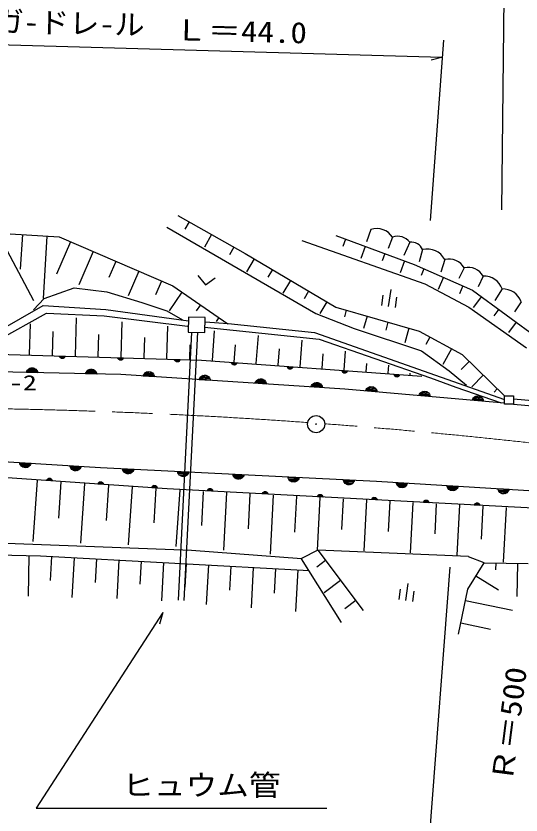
# Model space of a CAD drawing. Units: millimetres, scale not verified. Extents: x 40000 to 680000, y 20000 to 380000.
# Drawn here: x 334558 to 378445, y 263249 to 332666 of the extents above; entities that cross this region are included whole.
import ezdxf
from ezdxf.enums import TextEntityAlignment as Align

# ---------------------------------------------------------------- set-up
doc = ezdxf.new("R2010")
doc.units = ezdxf.units.MM
doc.header["$LTSCALE"] = 1000
doc.linetypes.add('CHAIN', pattern=[18.5, 12, -1.5, 3.5, -1.5])
doc.layers.add('M-BGD', color=7, linetype='Continuous', lineweight=25)
doc.layers.add('M-BMK', color=2, linetype='CHAIN', lineweight=13)
doc.layers.add('M-BMK-SRVR', color=3, linetype='Continuous')
doc.styles.add('ＭＳ ゴシック', font='')
doc.styles.get('ＭＳ ゴシック').set_extended_font_data('MS Gothic')

# ---------------------------------------------------------------- blocks, each defined once
blk = doc.blocks.new('BUHIN1')
at = {"color": 7, "linetype": 'Continuous', "lineweight": 25}
for radius in [746, 22.5]:
    blk.add_circle((0, 0), radius, dxfattribs=at)
blk = doc.blocks.new('BUHIN3')
at = {"color": 7, "linetype": 'Continuous', "lineweight": 25}
for p, q in [((-453, 598), (453, -598)), ((386, 485), (929, -233)), ((-571, -240), (-28, -957))]:
    blk.add_line(p, q, dxfattribs=at)
blk = doc.blocks.new('BUHIN5')
at = {"color": 7, "linetype": 'Continuous', "lineweight": 25}
blk.add_lwpolyline([(-813, -169), (213, -281), (383, 737)], dxfattribs=at)
blk = doc.blocks.new('BUHIN16')
at = {"color": 7, "linetype": 'Continuous', "lineweight": 25}
for p, q in [((397, 268), (-315, -361)), ((-255, -392), (420, 204)), ((433, 133), (-183, -412)), ((-108, -429), (437, 53)), ((434, -34), (-20, -434)), ((110, -404), (389, -157))]:
    blk.add_line(p, q, dxfattribs=at)
blk.add_lwpolyline([(375, 331), (421, 218), (442, 107), (442, -40), (399, -158), (336, -263), (220, -366), (107, -416), (-15, -444), (-161, -426), (-271, -392), (-375, -331)], close=True, dxfattribs=at)
blk = doc.blocks.new('BUHIN17')
at = {"color": 7, "linetype": 'Continuous', "lineweight": 25}
for p, q in [((394, 273), (-310, -366)), ((-249, -395), (417, 210)), ((431, 138), (-178, -414)), ((-102, -430), (436, 58)), ((434, -28), (-14, -435)), ((115, -402), (391, -152))]:
    blk.add_line(p, q, dxfattribs=at)
blk.add_lwpolyline([(370, 336), (418, 224), (441, 113), (443, -34), (401, -152), (340, -259), (225, -363), (113, -414), (-9, -444), (-155, -428), (-265, -396), (-370, -336)], close=True, dxfattribs=at)
blk = doc.blocks.new('BUHIN18')
at = {"color": 7, "linetype": 'Continuous', "lineweight": 25}
for p, q in [((396, 269), (-313, -362)), ((-253, -392), (419, 206)), ((433, 134), (-182, -413)), ((-107, -429), (437, 54)), ((434, -32), (-18, -435)), ((111, -403), (389, -156))]:
    blk.add_line(p, q, dxfattribs=at)
blk.add_lwpolyline([(374, 332), (420, 220), (442, 109), (442, -38), (400, -156), (337, -262), (221, -365), (109, -415), (-14, -444), (-159, -426), (-269, -393), (-374, -332)], close=True, dxfattribs=at)
blk = doc.blocks.new('BUHIN23')
at = {"color": 7, "linetype": 'Continuous', "lineweight": 25}
for p, q in [((55, 214), (-219, -25)), ((-217, 18), (11, 217)), ((-217, -65), (93, 206)), ((128, 195), (-210, -101)), ((-199, -133), (158, 180)), ((-54, 202), (-194, 79))]:
    blk.add_line(p, q, dxfattribs=at)
blk.add_lwpolyline([(-188, -165), (-211, -108), (-221, -53), (-221, 21), (-199, 80), (-167, 133), (-109, 184), (-53, 208), (9, 222), (82, 212), (136, 196), (188, 165)], close=True, dxfattribs=at)
blk = doc.blocks.new('BUHIN24')
at = {"color": 7, "linetype": 'Continuous', "lineweight": 25}
for p, q in [((52, 215), (-218, -28)), ((-217, 15), (8, 217)), ((-216, -68), (90, 207)), ((125, 197), (-209, -104)), ((-197, -136), (156, 182)), ((-57, 201), (-195, 77))]:
    blk.add_line(p, q, dxfattribs=at)
blk.add_lwpolyline([(-186, -167), (-209, -111), (-221, -56), (-221, 18), (-200, 77), (-169, 130), (-112, 182), (-56, 207), (5, 222), (78, 214), (133, 198), (186, 167)], close=True, dxfattribs=at)
blk = doc.blocks.new('BUHIN34')
at = {"color": 7, "linetype": 'Continuous', "lineweight": 25}
for p, q in [((118, 426), (-438, -42)), ((-436, -122), (193, 407)), ((-433, 44), (30, 434)), ((264, 385), (-425, -194)), ((-404, -258), (323, 354)), ((-100, 406), (-385, 166))]:
    blk.add_line(p, q, dxfattribs=at)
blk.add_lwpolyline([(-383, -322), (-426, -208), (-445, -96), (-441, 50), (-395, 167), (-330, 272), (-211, 371), (-97, 418), (26, 443), (171, 422), (280, 386), (383, 322)], close=True, dxfattribs=at)
blk = doc.blocks.new('BUHIN35')
at = {"color": 7, "linetype": 'Continuous', "lineweight": 25}
for p, q in [((109, 429), (-437, -52)), ((-434, 35), (20, 434)), ((-433, -132), (184, 412)), ((255, 391), (-420, -204)), ((-398, -267), (315, 361)), ((-109, 404), (-389, 157))]:
    blk.add_line(p, q, dxfattribs=at)
blk.add_lwpolyline([(-375, -331), (-421, -218), (-442, -107), (-442, 40), (-399, 158), (-336, 264), (-219, 366), (-107, 416), (16, 444), (162, 426), (271, 392), (375, 331)], close=True, dxfattribs=at)
blk = doc.blocks.new('BUHIN36')
at = {"color": 7, "linetype": 'Continuous', "lineweight": 25}
for p, q in [((-435, 16), (2, 435)), ((90, 433), (-435, -71)), ((-427, -150), (166, 419)), ((238, 402), (-411, -221)), ((-126, 399), (-395, 141)), ((-386, -284), (299, 374))]:
    blk.add_line(p, q, dxfattribs=at)
blk.add_lwpolyline([(-361, -346), (-412, -236), (-438, -125), (-443, 22), (-406, 141), (-347, 249), (-235, 357), (-124, 411), (-3, 444), (143, 432), (254, 403), (361, 346)], close=True, dxfattribs=at)
blk = doc.blocks.new('BUHIN37')
at = {"color": 7, "linetype": 'Continuous', "lineweight": 25}
for p, q in [((200, 132), (-159, -179)), ((-129, -195), (211, 100)), ((217, 64), (-94, -205)), ((-56, -214), (219, 24)), ((217, -19), (-12, -217)), ((53, -202), (194, -80))]:
    blk.add_line(p, q, dxfattribs=at)
blk.add_lwpolyline([(189, 164), (212, 107), (222, 51), (221, -22), (199, -81), (167, -133), (108, -184), (51, -208), (-10, -222), (-83, -212), (-137, -195), (-189, -164)], close=True, dxfattribs=at)
blk = doc.blocks.new('BUHIN38')
at = {"color": 7, "linetype": 'Continuous', "lineweight": 25}
for p, q in [((194, 141), (-151, -186)), ((-121, -200), (206, 109)), ((214, 74), (-84, -209)), ((-47, -216), (218, 34)), ((217, -10), (-3, -217)), ((62, -200), (197, -72))]:
    blk.add_line(p, q, dxfattribs=at)
blk.add_lwpolyline([(182, 172), (207, 116), (219, 61), (222, -12), (202, -72), (172, -126), (116, -179), (61, -206), (0, -222), (-73, -215), (-128, -201), (-182, -172)], close=True, dxfattribs=at)

msp = doc.modelspace()

# ---------------------------------------------------------------- linework, layer by layer
at = {"layer": 'M-BGD'}
for p, q in [((377064, 343481), (376752, 315824)), ((371705, 330576), (370539, 314898)), ((325546, 330411), (371594, 329083)), ((371645, 329081), (370637, 328823)), ((348628, 315329), (354476, 312043)), ((349603, 314781), (349245, 314144)), ((347662, 314314), (360613, 306824)), ((365397, 314121), (365011, 313058)), ((333250, 313313), (336083, 307938)), ((334049, 313734), (338312, 313475)), ((335115, 313669), (334933, 310678)), ((337246, 313539), (336917, 308128)), ((338312, 313475), (348183, 309212)), ((351552, 313686), (350934, 312586)), ((359405, 313154), (370085, 309385)), ((362353, 313589), (369167, 311076)), ((363204, 313275), (362967, 312633)), ((367282, 313444), (366895, 312478)), ((339299, 313048), (338086, 310239)), ((353501, 312591), (353118, 311909)), ((364908, 312647), (364517, 311587)), ((368780, 313009), (368248, 311850)), ((369891, 312381), (369602, 311318)), ((341273, 312196), (340021, 309296)), ((354476, 312043), (362353, 307355)), ((366611, 312019), (366379, 311390)), ((343247, 311343), (342639, 309936)), ((355263, 311574), (354589, 310441)), ((368315, 311391), (367932, 310353)), ((369167, 311076), (374241, 308854)), ((371824, 311511), (371486, 310400)), ((345221, 310491), (344304, 308366)), ((356839, 310637), (356437, 309962)), ((370012, 310706), (369756, 310121)), ((373516, 310787), (373033, 309868)), ((347196, 309638), (346673, 308429)), ((358414, 309699), (357751, 308584)), ((371704, 309965), (371239, 308905)), ((375159, 310062), (374724, 309143)), ((337000, 308119), (339627, 309051)), ((339627, 309051), (342465, 308690)), ((348183, 309212), (352980, 305929)), ((370085, 309385), (373902, 307355)), ((373395, 309224), (373094, 308536)), ((376802, 308950), (376174, 307935)), ((342465, 308690), (345494, 307780)), ((348982, 308665), (347879, 307052)), ((359990, 308762), (359595, 308098)), ((374241, 308854), (380281, 304408)), ((374996, 308298), (374286, 307333)), ((336068, 307144), (337000, 308119)), ((345494, 307780), (347655, 307038)), ((350582, 307570), (350223, 307046)), ((361565, 307824), (360971, 306827)), ((378445, 307839), (377865, 306969)), ((327587, 302258), (336932, 307512)), ((328017, 301741), (337215, 306857)), ((336932, 307512), (342357, 307179)), ((337215, 306857), (342224, 306621)), ((342357, 307179), (349536, 306180)), ((347655, 307038), (349031, 306276)), ((360613, 306824), (363947, 305519)), ((362353, 307355), (369602, 305277)), ((363259, 307096), (363093, 306518)), ((373902, 307355), (378928, 303828)), ((376506, 307186), (376094, 306626)), ((339717, 303132), (339814, 306451)), ((342224, 306621), (349470, 305733)), ((349559, 306502), (349529, 305201)), ((351011, 306469), (349559, 306502)), ((350982, 305168), (351011, 306469)), ((352181, 306476), (351942, 306126)), ((365071, 306576), (364767, 305517)), ((335735, 303248), (335813, 305920)), ((343699, 303016), (343788, 306083)), ((347681, 302900), (347763, 305709)), ((350946, 305629), (360890, 304593)), ((351010, 306109), (352983, 305943)), ((352983, 305943), (360490, 305182)), ((363947, 305519), (369795, 303586)), ((366883, 306057), (366684, 305363)), ((368695, 305537), (368336, 304285)), ((378016, 306075), (377353, 305173)), ((337726, 303190), (337786, 305256)), ((341708, 303074), (341764, 304991)), ((349822, 305194), (348653, 281920)), ((350322, 305183), (349152, 281895)), ((349529, 305201), (350982, 305168)), ((351622, 302743), (351811, 305318)), ((355440, 302463), (355619, 304906)), ((360490, 305182), (377006, 299341)), ((369602, 305277), (373323, 303248)), ((370532, 304770), (370187, 304138)), ((345690, 302958), (345741, 304721)), ((349672, 302842), (349708, 304085)), ((353531, 302603), (353641, 304108)), ((359257, 302182), (359427, 304494)), ((360890, 304593), (370589, 301229)), ((357349, 302322), (357453, 303749)), ((363075, 301902), (363195, 303540)), ((369795, 303586), (372211, 301846)), ((372392, 303755), (371646, 302386)), ((330758, 303344), (350689, 302765)), ((350689, 302765), (369826, 301363)), ((361166, 302042), (361259, 303306)), ((377006, 299661), (373323, 303248)), ((364984, 301762), (365035, 302464)), ((366893, 301622), (366944, 302324)), ((373935, 302652), (373251, 301949)), ((343669, 301508), (328253, 301846)), ((363120, 300252), (343669, 301508)), ((368802, 301482), (368812, 301622)), ((372211, 301846), (373709, 300590)), ((375159, 301460), (374173, 300448)), ((370589, 301229), (372791, 300416)), ((377006, 299034), (363120, 300252)), ((372791, 300416), (376722, 299059)), ((376383, 300268), (376114, 299991)), ((377006, 299655), (377777, 299655)), ((377006, 298930), (377006, 299652)), ((377777, 299652), (377777, 298930)), ((377777, 299418), (389022, 298418)), ((377777, 298930), (377006, 298930)), ((377777, 298932), (389018, 297931)), ((328840, 294261), (341911, 293434)), ((347682, 291597), (325062, 293137)), ((341911, 293434), (365875, 292240)), ((336387, 292329), (336027, 287005)), ((338454, 292189), (338241, 289037)), ((340522, 292050), (340172, 286866)), ((342590, 291910), (342382, 288842)), ((344657, 291771), (344317, 286726)), ((346725, 291631), (346523, 288646)), ((382055, 289760), (347682, 291597)), ((365875, 292240), (383545, 291185)), ((348793, 291491), (348461, 286586)), ((350838, 291368), (350681, 288396)), ((352863, 291261), (352598, 286249)), ((354887, 291154), (354726, 288112)), ((356911, 291047), (356640, 285919)), ((358935, 290940), (358771, 287829)), ((360959, 290833), (360718, 286265)), ((362983, 290726), (362843, 288061)), ((365008, 290619), (364774, 286195)), ((367032, 290512), (366892, 287868)), ((369056, 290405), (368824, 286017)), ((371080, 290298), (370942, 287676)), ((373104, 290192), (372874, 285838)), ((375128, 290085), (374977, 287224)), ((377153, 289978), (376901, 285223)), ((327248, 287117), (349801, 286247)), ((320789, 286129), (336681, 285760)), ((349801, 286247), (359355, 285521)), ((360776, 286249), (359365, 285526)), ((373883, 285698), (360776, 286249)), ((360784, 286248), (364732, 281020)), ((335688, 285783), (335606, 282270)), ((336681, 285760), (360039, 284503)), ((337654, 285707), (337542, 283613)), ((339601, 285603), (339416, 282160)), ((341547, 285498), (341438, 283462)), ((343494, 285393), (343314, 282048)), ((362840, 279988), (359369, 285520)), ((361464, 285349), (360701, 284773)), ((375232, 285166), (373885, 285692)), ((345440, 285289), (345334, 283311)), ((347387, 285184), (347207, 281844)), ((349333, 285079), (349224, 283047)), ((351280, 284974), (351095, 281541)), ((353226, 284870), (353114, 282781)), ((355173, 284765), (354983, 281238)), ((357119, 284660), (357004, 282516)), ((369866, 252905), (372292, 284776)), ((373830, 282877), (375234, 285168)), ((375235, 285170), (379078, 285095)), ((376250, 285150), (376238, 284546)), ((378135, 285113), (378079, 282242)), ((358871, 280935), (359066, 284556)), ((374532, 284023), (376498, 282818)), ((362771, 283617), (361347, 282542)), ((373016, 278959), (373830, 282877)), ((364078, 281885), (363132, 281171)), ((373626, 281898), (377712, 281050)), ((347323, 280833), (336300, 263841)), ((347323, 280833), (347020, 279837)), ((373220, 279939), (375795, 279404)), ((336300, 263841), (361560, 263852))]:
    msp.add_line(p, q, dxfattribs=at)
for centre, radius, start, end in [((365888, 312526), 1669, 33.38318, 107.12305), ((367741, 312228), 1300, 36.9408, 110.68066), ((368917, 311954), 1064, 23.65417, 97.39392), ((370278, 310658), 1766, 28.90234, 102.64209), ((372187, 310021), 1534, 29.93152, 103.67126), ((373854, 309329), 1496, 29.3241, 103.06396), ((375239, 308411), 1653, 19.05286, 92.7926), ((376882, 307299), 1653, 19.05286, 92.7926)]:
    msp.add_arc(centre, radius, start, end, dxfattribs=at)
at = {"layer": 'M-BMK'}
for start, end in [(85.8985, 96.14529), (83.28513, 85.72769)]:
    msp.add_arc((324145, -201314), 499942, start, end, dxfattribs=at)

# ---------------------------------------------------------------- block references
at = {"layer": 'M-BGD', "rotation": 314.92377}
for name, p in [('BUHIN5', (351061, 309672)), ('BUHIN3', (367015, 308169)), ('BUHIN38', (338574, 303117)), ('BUHIN38', (343644, 302970)), ('BUHIN38', (348579, 302826)), ('BUHIN37', (353517, 302557)), ('BUHIN36', (335961, 301677)), ('BUHIN36', (341099, 301564)), ('BUHIN35', (346100, 301351)), ('BUHIN37', (358377, 302202)), ('BUHIN37', (363126, 301854)), ('BUHIN35', (350963, 301037)), ('BUHIN35', (355826, 300723)), ('BUHIN37', (367652, 301522)), ('BUHIN35', (360689, 300409)), ('BUHIN34', (365435, 300049)), ('BUHIN34', (370063, 299643)), ('BUHIN34', (374692, 299237)), ('BUHIN1', (360640, 297207)), ('BUHIN16', (335376, 293847)), ('BUHIN16', (339733, 293572)), ('BUHIN17', (344308, 293314)), ('BUHIN17', (349100, 293076)), ('BUHIN17', (353893, 292837)), ('BUHIN17', (358686, 292598)), ('BUHIN23', (337458, 292293)), ('BUHIN23', (341921, 291989)), ('BUHIN17', (363479, 292360)), ('BUHIN18', (368084, 292108)), ('BUHIN18', (372501, 291845)), ('BUHIN23', (346600, 291670)), ('BUHIN24', (351414, 291397)), ('BUHIN18', (376919, 291581)), ('BUHIN24', (356205, 291141)), ('BUHIN24', (360997, 290885)), ('BUHIN24', (365696, 290634)), ('BUHIN24', (370208, 290393)), ('BUHIN24', (374627, 290157)), ('BUHIN3', (368518, 282628))]:
    msp.add_blockref(name, p, dxfattribs=at)

# ---------------------------------------------------------------- texts
at = {"layer": 'M-BGD', "style": 'ＭＳ ゴシック'}
for s, rotation, width, p in [('ガ-ドレ-ル', 358.6, 1.05, (332589, 330750)), ('Ｌ＝44.0', 358.6, 1.15, (348323, 330014)), ('Ｒ＝500', 82.7, 1.15, (378230, 265934))]:
    msp.add_text(s, height=1833, rotation=rotation, dxfattribs=dict(at, width=width)).set_placement(p, align=Align.BOTTOM_LEFT)
at = {"layer": 'M-BGD', "style": 'ＭＳ ゴシック', "width": 1.1}
msp.add_text('ヒュウム管', height=1833, dxfattribs=at).set_placement((343797, 264381), align=Align.BOTTOM_LEFT)
at = {"layer": 'M-BMK-SRVR', "style": 'ＭＳ ゴシック', "width": 1.35}
msp.add_text('141-09-2', height=1320, dxfattribs=at).set_placement((326673, 299748), align=Align.BOTTOM_LEFT)

doc.saveas('drawing.dxf')
